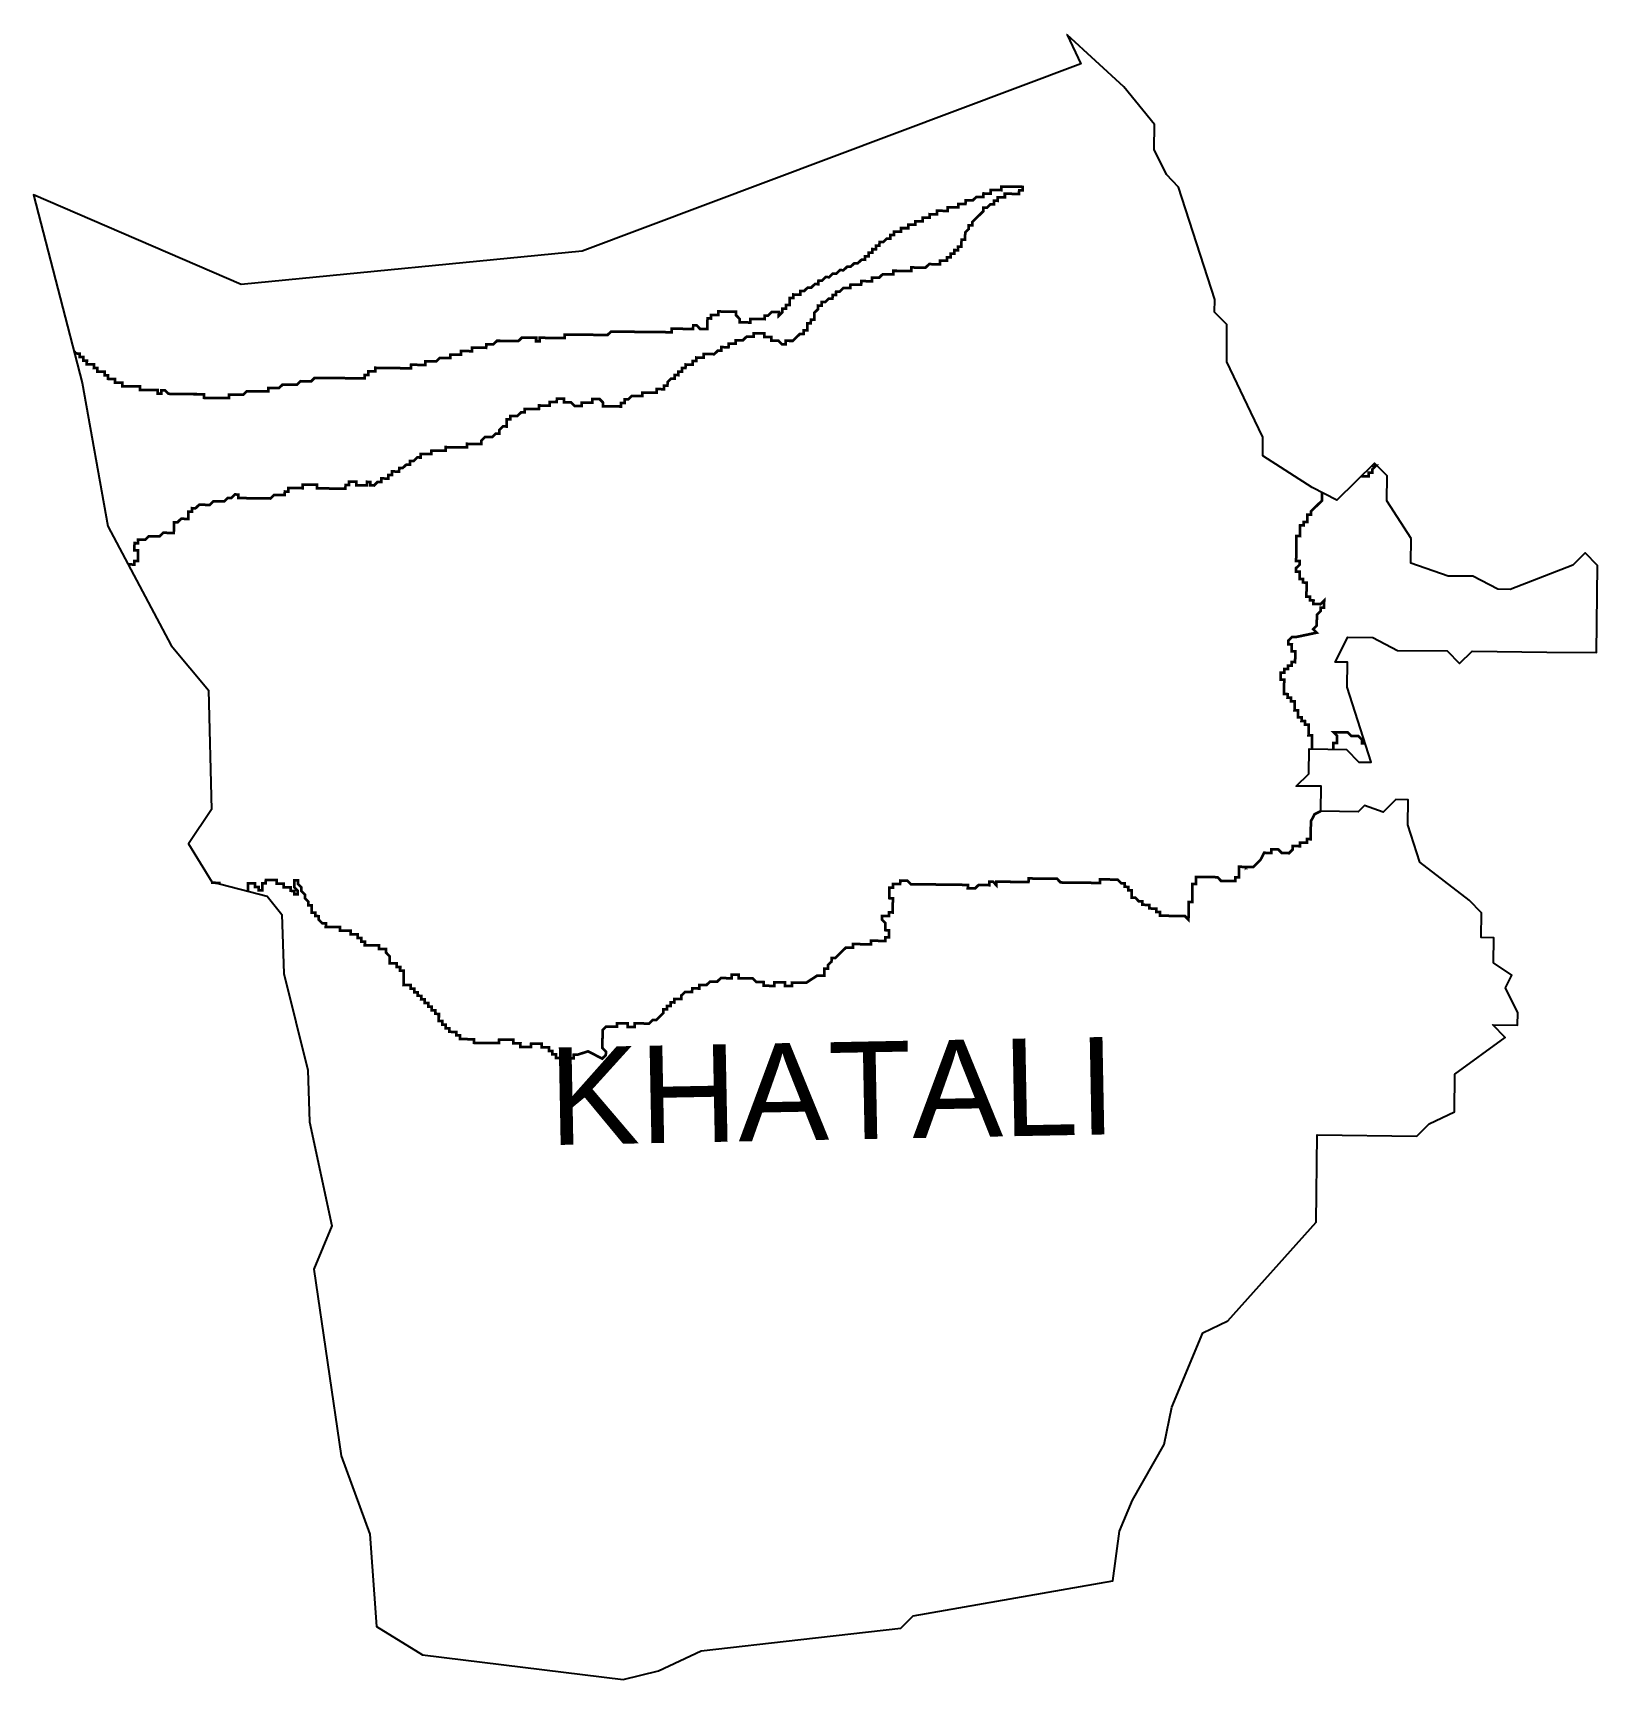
# Model space of a CAD drawing. Header units: metres. Extents: x 262585 to 264331, y 2166896 to 2168734.
import ezdxf

# ---------------------------------------------------------------- set-up
doc = ezdxf.new("R2010")
doc.units = ezdxf.units.M
for name, color, linetype in [('ddddd', 7, 'Continuous'), ('HAZARDS LINE', 1, 'Continuous'), ('village', 3, 'Continuous'), ('VILLAGE NAME', 250, 'Continuous')]:
    doc.layers.add(name, color=color, linetype=linetype)
doc.styles.get("Standard").update_dxf_attribs({"font": 'simplex.shx'})

msp = doc.modelspace()

# ---------------------------------------------------------------- linework, layer by layer
at = {"layer": 'ddddd', "const_width": 1}
msp.add_lwpolyline([(264122.9, 2168169.7), (264095.7, 2168211.7), (264096, 2168239.5), (264082.2, 2168253.5), (264040.1, 2168212.3), (264012.5, 2168226.5), (263957.5, 2168261.8), (263957.6, 2168282.7), (263944, 2168310.6), (263917.3, 2168366.5), (263917.3, 2168408.2), (263903.6, 2168422.2), (263903.8, 2168436.1), (263863.5, 2168561.6), (263849.8, 2168575.6), (263836.2, 2168603.6), (263836.6, 2168631.4), (263802.5, 2168673.3), (263739.2, 2168731.5), (263754.5, 2168699), (263754.5, 2168699), (263754.5, 2168699), (263754.5, 2168699), (263754.5, 2168699), (263198, 2168490), (263198, 2168490), (263198, 2168490), (263198, 2168490), (263198, 2168490), (262817.5, 2168452.8), (262586, 2168553.1), (262640.3, 2168343.4), (262668.7, 2168183.2), (262668.7, 2168183.2), (262668.7, 2168183.2), (262668.7, 2168183.2), (262739.6, 2168050.2), (262739.6, 2168050.2), (262739.6, 2168050.2), (262739.6, 2168050.2), (262739.6, 2168050.2), (262781, 2168000.2), (262784.6, 2167867.1), (262758.7, 2167828.9), (262758.7, 2167828.9), (262784.9, 2167786.7), (262846.5, 2167770.6), (262846.5, 2167770.6), (262863, 2167750.2), (262865.3, 2167684.4), (262892.1, 2167576.5), (262893.7, 2167518.6), (262893.7, 2167518.6), (262893.7, 2167518.6), (262918.8, 2167402.6), (262898.8, 2167354.5), (262898.8, 2167354.5), (262929.3, 2167146.3), (262929.3, 2167146.3), (262929.3, 2167146.3), (262961.2, 2167058.9), (262961.2, 2167058.9), (262968.6, 2166955.8), (263019.8, 2166924.1), (263243.9, 2166896.5), (263243.9, 2166896.5), (263243.9, 2166896.5), (263283.2, 2166906.1), (263330.8, 2166928.6), (263442.1, 2166941.2), (263553.4, 2166953.8), (263567.4, 2166967.6), (263790.1, 2167006.7), (263797.7, 2167062.2), (263812, 2167096.7), (263847.4, 2167158.8), (263856.1, 2167200.3), (263890.5, 2167283.3), (263918.4, 2167296.9), (264017, 2167406.9), (264018.1, 2167504.1), (264129.2, 2167502.8), (264143.2, 2167516.6), (264171.2, 2167530.1), (264171.7, 2167571.8), (264227.7, 2167612.8), (264214, 2167626.9), (264241.7, 2167626.5), (264241.9, 2167640.5), (264228.3, 2167668.4), (264235.3, 2167682.3), (264214.7, 2167696.3), (264215.1, 2167724.1), (264201.2, 2167724.3), (264201.5, 2167752.1), (264187.8, 2167766.1), (264132.7, 2167808.4), (264119.3, 2167850.2), (264119.6, 2167878), (264105.7, 2167878.2), (264091.7, 2167864.4), (264070.9, 2167871.6), (264063.9, 2167864.8), (264022.2, 2167865.2), (264022.5, 2167893.3), (263994.8, 2167893.3), (264008.8, 2167907.1), (264009.1, 2167934.8), (264050.8, 2167934.3), (264064.5, 2167920.1), (264078.4, 2167920.1), (264051.6, 2168003.8), (264051.9, 2168031.6), (264038, 2168031.7), (264052.3, 2168059.4), (264080, 2168059), (264107.6, 2168044.8), (264163.2, 2168044.2), (264176.9, 2168030.1), (264191, 2168043.9), (264274.3, 2168042.9), (264329.9, 2168042.3), (264331, 2168139.5), (264317.2, 2168153.5), (264303.2, 2168139.8), (264233.4, 2168112.8), (264219.5, 2168113), (264191.9, 2168127.5), (264164.1, 2168127.5), (264122.6, 2168141.9)], close=True, dxfattribs=at)
at = {"layer": 'HAZARDS LINE', "lineweight": 18, "const_width": 2.98}
for points in [[(262691.4, 2168140.6), (262694.3, 2168140.6), (262698.3, 2168140.5), (262698.3, 2168144.5), (262702.3, 2168144.4), (262702.3, 2168148.4), (262702.4, 2168152.4), (262702.4, 2168156.4), (262698.5, 2168156.4), (262698.5, 2168160.4), (262698.6, 2168164.4), (262702.5, 2168164.3), (262702.6, 2168168.3), (262706.6, 2168168.3), (262710.5, 2168168.2), (262714.6, 2168172.1), (262718.5, 2168172.1), (262722.5, 2168172), (262726.5, 2168172), (262730.5, 2168175.9), (262734.5, 2168175.9), (262738.5, 2168175.8), (262742.4, 2168175.8), (262742.5, 2168179.7), (262742.5, 2168183.7), (262742.6, 2168187.7), (262746.6, 2168187.7), (262750.6, 2168191.6), (262754.6, 2168191.5), (262758.5, 2168191.5), (262758.6, 2168195.5), (262758.6, 2168199.4), (262762.6, 2168199.4), (262762.7, 2168203.4), (262766.6, 2168203.3), (262770.7, 2168207.2), (262774.6, 2168207.2), (262778.6, 2168207.1), (262782.6, 2168207.1), (262786.6, 2168211), (262790.6, 2168211), (262794.6, 2168210.9), (262798.5, 2168210.9), (262802.6, 2168214.8), (262806.5, 2168214.8), (262810.6, 2168218.7), (262814.5, 2168218.6), (262814.5, 2168214.7), (262818.5, 2168214.6), (262822.4, 2168214.6), (262826.4, 2168214.5), (262830.4, 2168214.5), (262834.4, 2168214.4), (262838.4, 2168214.4), (262842.3, 2168214.3), (262846.3, 2168214.3), (262850.3, 2168214.2), (262854.3, 2168218.2), (262858.3, 2168218.1), (262862.3, 2168218.1), (262866.2, 2168218), (262866.3, 2168222), (262870.3, 2168221.9), (262870.3, 2168225.9), (262874.3, 2168225.9), (262878.3, 2168225.8), (262882.2, 2168225.8), (262886.2, 2168225.7), (262886.3, 2168229.7), (262890.2, 2168229.6), (262894.2, 2168229.6), (262898.2, 2168229.6), (262902.2, 2168229.5), (262902.1, 2168225.5), (262906.1, 2168225.5), (262910.1, 2168225.4), (262914, 2168225.4), (262918, 2168225.3), (262922, 2168225.3), (262926, 2168225.2), (262929.9, 2168225.2), (262933.9, 2168225.1), (262934, 2168229.1), (262937.9, 2168229.1), (262938, 2168233), (262942, 2168233), (262945.9, 2168232.9), (262945.9, 2168229), (262949.9, 2168228.9), (262953.8, 2168228.9), (262957.8, 2168228.8), (262957.9, 2168232.8), (262961.8, 2168232.7), (262961.8, 2168228.8), (262965.8, 2168228.7), (262969.8, 2168232.7), (262973.8, 2168232.6), (262973.8, 2168236.6), (262977.8, 2168236.5), (262981.8, 2168236.5), (262981.8, 2168240.5), (262985.8, 2168240.4), (262985.9, 2168244.4), (262989.8, 2168244.3), (262993.8, 2168244.3), (262993.9, 2168248.3), (262997.8, 2168248.2), (263001.9, 2168252.1), (263005.8, 2168252.1), (263005.9, 2168256.1), (263009.9, 2168256), (263013.9, 2168260), (263017.9, 2168259.9), (263017.9, 2168263.9), (263021.9, 2168263.8), (263025.9, 2168263.8), (263029.8, 2168263.7), (263029.9, 2168267.7), (263033.9, 2168267.7), (263037.8, 2168267.6), (263041.8, 2168267.6), (263045.8, 2168267.5), (263045.8, 2168271.5), (263049.8, 2168271.4), (263053.8, 2168271.4), (263057.8, 2168271.3), (263061.7, 2168271.3), (263065.7, 2168271.3), (263069.7, 2168271.2), (263069.7, 2168275.2), (263073.7, 2168275.1), (263077.7, 2168275.1), (263081.7, 2168275), (263085.6, 2168275), (263085.7, 2168279), (263089.7, 2168282.9), (263093.7, 2168282.8), (263097.7, 2168282.8), (263101.7, 2168286.7), (263105.7, 2168286.7), (263105.7, 2168290.6), (263109.7, 2168294.6), (263113.7, 2168294.5), (263113.8, 2168298.5), (263113.8, 2168302.5), (263117.8, 2168302.4), (263117.8, 2168306.4), (263121.8, 2168306.4), (263125.8, 2168306.3), (263129.8, 2168310.2), (263133.8, 2168310.2), (263133.8, 2168314.2), (263137.8, 2168314.1), (263141.8, 2168314.1), (263145.8, 2168314), (263149.7, 2168314), (263149.8, 2168318), (263153.8, 2168317.9), (263157.7, 2168317.9), (263161.7, 2168317.8), (263161.8, 2168321.8), (263165.7, 2168321.7), (263169.7, 2168321.7), (263169.8, 2168325.7), (263173.7, 2168325.6), (263177.7, 2168325.6), (263177.7, 2168321.6), (263181.6, 2168321.5), (263185.6, 2168321.5), (263189.5, 2168317.5), (263193.5, 2168317.4), (263197.5, 2168317.4), (263197.5, 2168321.3), (263201.5, 2168321.3), (263205.5, 2168321.2), (263209.5, 2168321.2), (263209.5, 2168325.2), (263213.5, 2168325.1), (263217.5, 2168325.1), (263221.4, 2168321.1), (263221.4, 2168317.1), (263225.3, 2168317), (263229.3, 2168317), (263233.3, 2168316.9), (263237.3, 2168316.9), (263241.2, 2168316.8), (263241.3, 2168320.8), (263245.3, 2168320.8), (263245.3, 2168324.7), (263249.3, 2168324.7), (263253.3, 2168328.6), (263257.3, 2168328.6), (263261.3, 2168328.5), (263265.2, 2168328.5), (263265.3, 2168332.4), (263269.3, 2168332.4), (263273.2, 2168332.4), (263277.2, 2168332.3), (263281.2, 2168332.3), (263281.2, 2168336.2), (263285.2, 2168336.2), (263289.2, 2168336.1), (263289.2, 2168340.1), (263293.2, 2168340.1), (263293.3, 2168344), (263297.3, 2168348), (263301.3, 2168347.9), (263301.3, 2168351.9), (263305.3, 2168351.8), (263305.3, 2168355.8), (263309.3, 2168355.8), (263309.4, 2168359.7), (263313.3, 2168359.7), (263313.4, 2168363.7), (263317.4, 2168363.6), (263321.3, 2168363.6), (263321.4, 2168367.6), (263325.4, 2168367.5), (263325.4, 2168371.5), (263329.4, 2168371.4), (263333.4, 2168371.4), (263333.4, 2168375.4), (263337.4, 2168375.3), (263341.4, 2168375.3), (263345.3, 2168375.2), (263349.4, 2168379.1), (263353.3, 2168379.1), (263353.4, 2168383.1), (263357.4, 2168383), (263361.3, 2168383), (263361.4, 2168387), (263365.4, 2168386.9), (263369.3, 2168386.9), (263369.4, 2168390.8), (263373.4, 2168390.8), (263377.3, 2168390.7), (263381.4, 2168394.7), (263385.3, 2168394.6), (263389.3, 2168394.6), (263389.4, 2168398.5), (263393.3, 2168398.5), (263397.3, 2168398.4), (263401.3, 2168398.4), (263401.2, 2168394.4), (263405.2, 2168394.4), (263409.2, 2168394.3), (263409.1, 2168390.3), (263413.1, 2168390.3), (263417.1, 2168390.2), (263421, 2168386.2), (263425, 2168386.2), (263425.1, 2168390.2), (263429, 2168390.1), (263433, 2168390.1), (263437, 2168394), (263441.1, 2168397.9), (263445, 2168397.9), (263445.1, 2168401.8), (263449.1, 2168401.8), (263449.1, 2168405.8), (263449.2, 2168409.7), (263453.1, 2168409.7), (263453.2, 2168413.7), (263457.2, 2168413.6), (263457.2, 2168417.6), (263457.2, 2168421.6), (263461.3, 2168425.5), (263461.3, 2168429.5), (263465.3, 2168429.4), (263465.3, 2168433.4), (263469.3, 2168433.4), (263473.3, 2168437.3), (263477.3, 2168437.2), (263477.4, 2168441.2), (263481.3, 2168441.2), (263481.4, 2168445.1), (263485.4, 2168445.1), (263489.4, 2168449), (263493.4, 2168449), (263497.3, 2168448.9), (263497.4, 2168452.9), (263501.4, 2168452.9), (263505.3, 2168452.8), (263509.3, 2168452.8), (263509.4, 2168456.7), (263513.4, 2168456.7), (263517.3, 2168456.6), (263521.3, 2168456.6), (263521.4, 2168460.6), (263525.3, 2168460.5), (263529.3, 2168460.5), (263533.3, 2168464.4), (263537.3, 2168464.3), (263541.3, 2168464.3), (263545.3, 2168464.2), (263545.3, 2168468.2), (263549.3, 2168468.2), (263553.3, 2168468.1), (263557.2, 2168468.1), (263561.2, 2168468), (263565.2, 2168468), (263565.2, 2168472), (263569.2, 2168471.9), (263573.2, 2168471.9), (263577.2, 2168471.8), (263581.1, 2168471.8), (263585.2, 2168475.7), (263589.1, 2168475.6), (263593.1, 2168475.6), (263597.1, 2168475.5), (263597.1, 2168479.5), (263601.1, 2168479.5), (263605.1, 2168479.4), (263605.1, 2168483.4), (263609.1, 2168483.4), (263609.2, 2168487.3), (263613.1, 2168487.3), (263613.2, 2168491.3), (263617.2, 2168491.2), (263617.2, 2168495.2), (263621.2, 2168495.1), (263621.2, 2168499.1), (263621.3, 2168503.1), (263625.3, 2168503), (263625.3, 2168507), (263625.4, 2168511), (263629.4, 2168514.9), (263629.4, 2168518.9), (263633.4, 2168518.9), (263633.5, 2168522.8), (263637.5, 2168526.8), (263645.5, 2168534.6), (263645.6, 2168538.6), (263649.6, 2168538.5), (263653.6, 2168542.5), (263657.6, 2168542.4), (263657.6, 2168546.4), (263661.6, 2168546.3), (263661.6, 2168550.3), (263665.6, 2168550.3), (263669.6, 2168550.2), (263669.6, 2168554.2), (263673.6, 2168554.2), (263677.6, 2168554.1), (263681.6, 2168554.1), (263685.5, 2168554), (263685.6, 2168558), (263689.6, 2168557.9), (263689.6, 2168561.9), (263685.6, 2168562), (263681.7, 2168562), (263677.7, 2168562.1), (263673.7, 2168562.1), (263669.7, 2168562.2), (263665.7, 2168562.2), (263665.7, 2168558.2), (263661.7, 2168558.3), (263657.7, 2168558.3), (263653.8, 2168558.4), (263653.7, 2168554.4), (263649.7, 2168554.4), (263645.8, 2168554.5), (263645.7, 2168550.5), (263641.7, 2168550.6), (263637.8, 2168550.6), (263633.7, 2168546.7), (263629.8, 2168546.7), (263625.8, 2168546.8), (263625.7, 2168542.8), (263621.8, 2168542.9), (263617.8, 2168542.9), (263617.7, 2168538.9), (263613.8, 2168539), (263609.8, 2168539), (263605.8, 2168539.1), (263605.8, 2168535.1), (263601.8, 2168535.1), (263597.8, 2168535.2), (263593.8, 2168535.2), (263593.8, 2168531.3), (263589.8, 2168531.3), (263585.8, 2168531.4), (263585.8, 2168527.4), (263581.8, 2168527.4), (263577.8, 2168527.5), (263577.8, 2168523.5), (263573.8, 2168523.6), (263569.8, 2168523.6), (263569.8, 2168519.6), (263565.8, 2168519.7), (263561.8, 2168519.7), (263561.8, 2168515.8), (263557.8, 2168515.8), (263553.8, 2168515.8), (263553.8, 2168511.9), (263549.8, 2168511.9), (263545.8, 2168512), (263545.8, 2168508), (263541.8, 2168508), (263541.8, 2168504.1), (263537.8, 2168504.1), (263533.8, 2168500.2), (263529.8, 2168500.2), (263529.7, 2168496.3), (263525.8, 2168496.3), (263525.7, 2168492.3), (263521.7, 2168492.4), (263521.7, 2168488.4), (263517.7, 2168488.4), (263517.7, 2168484.5), (263513.7, 2168484.5), (263513.6, 2168480.5), (263509.7, 2168480.6), (263505.6, 2168476.7), (263501.7, 2168476.7), (263497.6, 2168472.8), (263493.7, 2168472.8), (263489.6, 2168468.9), (263485.7, 2168469), (263481.6, 2168465), (263477.7, 2168465.1), (263473.6, 2168461.1), (263469.7, 2168461.2), (263465.6, 2168457.3), (263461.7, 2168457.3), (263461.6, 2168453.3), (263457.6, 2168453.4), (263453.6, 2168449.5), (263449.6, 2168449.5), (263445.6, 2168445.6), (263441.6, 2168445.6), (263441.6, 2168441.7), (263437.6, 2168441.7), (263433.6, 2168441.8), (263433.6, 2168437.8), (263429.6, 2168437.8), (263429.6, 2168433.8), (263429.5, 2168429.9), (263425.5, 2168429.9), (263425.5, 2168425.9), (263421.5, 2168426), (263421.5, 2168422), (263417.4, 2168418.1), (263417.5, 2168422.1), (263413.5, 2168422.1), (263409.5, 2168422.2), (263405.5, 2168418.2), (263401.5, 2168418.3), (263401.5, 2168414.3), (263397.5, 2168414.4), (263393.5, 2168414.4), (263389.6, 2168414.4), (263385.6, 2168414.5), (263385.5, 2168410.5), (263381.6, 2168410.6), (263377.6, 2168410.6), (263373.6, 2168410.7), (263373.7, 2168414.6), (263369.7, 2168418.7), (263369.8, 2168422.6), (263365.8, 2168422.7), (263361.8, 2168422.7), (263357.9, 2168422.8), (263353.9, 2168422.8), (263349.9, 2168422.9), (263349.8, 2168418.9), (263345.9, 2168419), (263341.9, 2168419), (263341.8, 2168415), (263337.9, 2168415.1), (263337.8, 2168411.1), (263337.8, 2168407.1), (263337.7, 2168403.2), (263333.8, 2168403.2), (263329.8, 2168403.2), (263325.8, 2168407.3), (263321.9, 2168407.3), (263321.8, 2168403.3), (263317.8, 2168403.4), (263313.9, 2168403.4), (263309.9, 2168403.5), (263305.9, 2168403.5), (263301.9, 2168403.6), (263298, 2168403.6), (263297.9, 2168399.7), (263293.9, 2168399.7), (263290, 2168399.8), (263286, 2168399.8), (263282, 2168399.9), (263278, 2168399.9), (263274.1, 2168400), (263270.1, 2168400), (263266.1, 2168400), (263262.1, 2168400.1), (263258.2, 2168400.1), (263254.2, 2168400.2), (263250.2, 2168400.2), (263246.2, 2168400.3), (263242.3, 2168400.3), (263238.3, 2168400.4), (263234.3, 2168400.4), (263230.3, 2168400.5), (263226.3, 2168396.6), (263222.3, 2168396.6), (263218.4, 2168396.7), (263214.4, 2168396.7), (263210.4, 2168396.8), (263206.4, 2168396.8), (263202.4, 2168396.9), (263198.5, 2168396.9), (263194.5, 2168396.9), (263190.5, 2168397), (263186.5, 2168397), (263182.6, 2168397.1), (263178.6, 2168397.1), (263178.5, 2168393.2), (263174.6, 2168393.2), (263170.6, 2168393.3), (263166.6, 2168393.3), (263162.6, 2168393.4), (263158.7, 2168393.4), (263154.7, 2168393.5), (263150.7, 2168393.5), (263150.7, 2168389.5), (263146.7, 2168389.6), (263146.7, 2168393.6), (263142.8, 2168393.6), (263138.8, 2168393.7), (263134.8, 2168393.7), (263130.8, 2168393.7), (263126.8, 2168389.8), (263122.8, 2168389.9), (263114.9, 2168390), (263110.9, 2168390), (263106.9, 2168390.1), (263103, 2168390.1), (263098.9, 2168386.2), (263095, 2168386.2), (263091, 2168386.3), (263090.9, 2168382.3), (263087, 2168382.4), (263083, 2168382.4), (263079, 2168382.5), (263075, 2168382.5), (263075, 2168378.5), (263071, 2168378.6), (263067, 2168378.6), (263063, 2168378.7), (263063, 2168374.7), (263059, 2168374.7), (263055, 2168374.8), (263051.1, 2168374.8), (263051, 2168370.9), (263047, 2168370.9), (263043.1, 2168371), (263039.1, 2168371), (263035.1, 2168367.1), (263031.1, 2168367.1), (263027.1, 2168367.2), (263023.1, 2168367.2), (263023.1, 2168363.2), (263019.1, 2168363.3), (263015.1, 2168363.3), (263011.2, 2168363.4), (263007.2, 2168363.4), (263007.1, 2168359.5), (263003.2, 2168359.5), (262999.2, 2168359.6), (262995.2, 2168359.6), (262991.2, 2168359.7), (262987.3, 2168359.7), (262983.3, 2168359.8), (262979.3, 2168359.8), (262975.3, 2168359.9), (262971.4, 2168359.9), (262967.4, 2168360), (262967.3, 2168356), (262963.4, 2168356), (262959.4, 2168356.1), (262959.3, 2168352.1), (262955.4, 2168352.1), (262955.3, 2168348.2), (262951.3, 2168348.2), (262947.4, 2168348.3), (262943.4, 2168348.3), (262939.4, 2168348.4), (262935.4, 2168348.4), (262931.5, 2168348.5), (262927.5, 2168348.5), (262923.5, 2168348.6), (262919.5, 2168348.6), (262915.5, 2168348.7), (262911.6, 2168348.7), (262907.6, 2168348.8), (262903.6, 2168348.8), (262899.6, 2168348.8), (262895.6, 2168344.9), (262891.6, 2168345), (262887.7, 2168345), (262883.7, 2168345.1), (262879.7, 2168341.1), (262875.7, 2168341.2), (262871.7, 2168341.2), (262867.7, 2168341.3), (262863.8, 2168341.3), (262859.7, 2168337.4), (262855.8, 2168337.5), (262851.8, 2168337.5), (262847.8, 2168337.6), (262847.8, 2168333.6), (262843.8, 2168333.6), (262839.8, 2168333.7), (262835.8, 2168333.7), (262827.9, 2168333.8), (262823.9, 2168333.9), (262819.9, 2168329.9), (262815.9, 2168330), (262811.9, 2168330), (262808, 2168330.1), (262804, 2168330.1), (262803.9, 2168326.2), (262800, 2168326.2), (262796, 2168326.3), (262792, 2168326.3), (262788, 2168326.3), (262784, 2168326.4), (262780.1, 2168326.4), (262776.1, 2168326.5), (262776.1, 2168330.5), (262772.2, 2168330.5), (262768.2, 2168330.6), (262764.2, 2168330.6), (262760.2, 2168330.7), (262756.3, 2168330.7), (262752.3, 2168330.8), (262748.3, 2168330.8), (262744.3, 2168330.9), (262740.4, 2168330.9), (262736.4, 2168331), (262732.5, 2168335), (262728.5, 2168335), (262728.4, 2168331.1), (262724.5, 2168331.1), (262724.5, 2168335.1), (262720.5, 2168335.1), (262716.6, 2168335.2), (262712.6, 2168335.2), (262708.6, 2168335.3), (262704.6, 2168335.3), (262704.7, 2168339.3), (262700.7, 2168339.3), (262696.7, 2168339.4), (262692.7, 2168339.4), (262688.8, 2168339.5), (262684.8, 2168339.5), (262684.8, 2168343.5), (262680.9, 2168343.6), (262676.9, 2168343.6), (262676.9, 2168347.6), (262673, 2168347.6), (262669, 2168347.7), (262669, 2168351.7), (262665.1, 2168351.7), (262665.1, 2168355.7), (262661.1, 2168355.7), (262657.2, 2168355.8), (262657.2, 2168359.8), (262653.2, 2168359.8), (262653.3, 2168363.8), (262649.3, 2168363.8), (262645.3, 2168363.9), (262645.4, 2168367.9), (262641.4, 2168367.9), (262641.4, 2168371.9), (262637.5, 2168371.9), (262637.5, 2168375.9), (262633.5, 2168376), (262631.3, 2168378.3)], [(264079.7, 2168251), (264079.7, 2168250.9), (264083.7, 2168250.8), (264079.7, 2168246.9), (264079.6, 2168242.9), (264075.6, 2168242.9), (264075.6, 2168239), (264067.5, 2168239.1)], [(264023.5, 2168220.8), (264023.4, 2168211.7), (264019.3, 2168207.8), (264015.3, 2168203.9), (264011.2, 2168199.9), (264011.2, 2168196), (264007.2, 2168196), (264007.2, 2168192), (264007.1, 2168188), (264003.1, 2168188.1), (264003.1, 2168184.1), (263999.1, 2168184.2), (263999, 2168172.2), (263995, 2168172.3), (263994.6, 2168144.5), (263998.6, 2168144.4), (263998.6, 2168140.4), (263994.5, 2168136.5), (263994.5, 2168132.5), (263998.5, 2168132.5), (263998.4, 2168124.5), (264002.3, 2168124.5), (264002.3, 2168120.5), (264006.3, 2168120.4), (264006.2, 2168112.5), (264006.1, 2168104.5), (264010.1, 2168104.5), (264010, 2168100.5), (264014, 2168100.4), (264013.9, 2168096.4), (264021.9, 2168096.3), (264025.9, 2168100.3), (264025.8, 2168092.3), (264021.9, 2168092.3), (264021.8, 2168088.4), (264017.8, 2168084.4), (264017.6, 2168072.5), (264013.6, 2168068.5), (264017.5, 2168064.5), (263993.8, 2168059.5), (263989.9, 2168059.5), (263985.8, 2168055.6), (263985.8, 2168051.6), (263989.8, 2168051.6), (263989.7, 2168043.6), (263993.6, 2168043.6), (263993.5, 2168031.6), (263989.5, 2168031.7), (263989.5, 2168027.7), (263985.5, 2168027.7), (263985.4, 2168023.8), (263981.5, 2168023.8), (263981.4, 2168019.8), (263977.4, 2168019.9), (263977.3, 2168011.9), (263981.3, 2168011.9), (263981.1, 2167996), (263985.1, 2167995.9), (263985, 2167992), (263989, 2167991.9), (263989, 2167987.9), (263993, 2167987.9), (263992.9, 2167979.9), (263992.8, 2167977.9), (263996.8, 2167977.9), (263996.7, 2167969.9), (264000.7, 2167969.9), (264000.6, 2167965.9), (264004.6, 2167965.8), (264004.6, 2167961.8), (264008.6, 2167961.8), (264008.4, 2167949.8), (264012.4, 2167949.8), (264012.2, 2167934.8)], [(264036.1, 2167934.5), (264036.2, 2167941.5), (264040.2, 2167941.4), (264040.3, 2167949.4), (264036.4, 2167953.4), (264052.3, 2167953.2), (264056.2, 2167949.2), (264064.2, 2167949.1), (264068.1, 2167945), (264068.1, 2167941), (264071.7, 2167941)], [(264022.2, 2167865.4), (264015.2, 2167862), (264011.1, 2167854.1), (264010.8, 2167834.1), (264006.8, 2167834.2), (264006.8, 2167830.2), (263998.8, 2167830.3), (263998.8, 2167826.3), (263990.8, 2167826.4), (263990.7, 2167822.5), (263986.7, 2167818.5), (263978.8, 2167818.6), (263974.8, 2167822.6), (263966.9, 2167822.7), (263966.8, 2167818.8), (263958.9, 2167818.9), (263954.8, 2167811), (263950.8, 2167807), (263946.8, 2167803.1), (263938.8, 2167803.2), (263930.9, 2167803.3), (263930.7, 2167791.4), (263926.7, 2167791.4), (263926.7, 2167787.4), (263910.8, 2167787.6), (263906.9, 2167791.7), (263883, 2167792), (263882.9, 2167784), (263878.9, 2167784), (263878.7, 2167764.2), (263874.7, 2167764.2), (263874.5, 2167744.3), (263870.5, 2167748.4), (263842.7, 2167748.7), (263842.8, 2167752.7), (263838.8, 2167752.7), (263838.8, 2167756.7), (263830.9, 2167756.8), (263830.9, 2167760.8), (263823, 2167760.9), (263823, 2167764.8), (263819, 2167764.9), (263815.1, 2167768.9), (263811.1, 2167769), (263811.2, 2167776.9), (263807.3, 2167777), (263807.3, 2167780.9), (263803.3, 2167781), (263803.4, 2167785), (263799.4, 2167785), (263795.5, 2167789), (263775.6, 2167789.3), (263775.6, 2167785.3), (263731.8, 2167785.8), (263727.9, 2167789.9), (263696.1, 2167790.3), (263696, 2167786.3), (263660.2, 2167786.7), (263660.2, 2167782.7), (263656.3, 2167786.8), (263652.3, 2167786.8), (263652.2, 2167782.8), (263640.3, 2167783), (263636.3, 2167779.1), (263628.3, 2167779.2), (263628.4, 2167783.1), (263564.8, 2167783.9), (263560.8, 2167787.9), (263552.9, 2167788), (263552.8, 2167784.1), (263544.9, 2167784.2), (263544.8, 2167780.2), (263540.9, 2167780.2), (263540.7, 2167768.3), (263544.7, 2167768.2), (263544.5, 2167752.3), (263540.5, 2167752.4), (263540.5, 2167748.4), (263532.5, 2167748.5), (263532.5, 2167744.5), (263536.4, 2167740.5), (263536.3, 2167732.6), (263540.3, 2167732.5), (263540.2, 2167724.6), (263536.2, 2167724.6), (263536.2, 2167720.6), (263520.3, 2167720.8), (263520.2, 2167716.8), (263500.3, 2167717.1), (263500.3, 2167713.1), (263492.3, 2167713.2), (263484.3, 2167705.4), (263480.3, 2167701.4), (263476.3, 2167701.5), (263476.2, 2167697.5), (263472.2, 2167693.6), (263472.2, 2167689.6), (263468.2, 2167689.6), (263468.1, 2167681.7), (263460.1, 2167681.8), (263448.1, 2167674), (263432.2, 2167674.2), (263432.2, 2167670.2), (263424.2, 2167670.3), (263424.3, 2167674.3), (263412.3, 2167674.4), (263412.3, 2167670.4), (263400.4, 2167670.6), (263400.4, 2167674.6), (263392.4, 2167674.7), (263388.5, 2167678.7), (263372.6, 2167678.9), (263372.7, 2167682.9), (263364.7, 2167683), (263364.7, 2167679), (263352.7, 2167679.1), (263348.7, 2167675.2), (263340.8, 2167675.3), (263336.7, 2167671.4), (263328.8, 2167671.5), (263328.7, 2167667.5), (263320.8, 2167667.6), (263320.7, 2167663.6), (263312.8, 2167663.7), (263308.8, 2167659.8), (263308.7, 2167655.8), (263300.8, 2167655.9), (263300.7, 2167651.9), (263296.7, 2167652), (263296.7, 2167648), (263292.7, 2167648), (263292.7, 2167644.1), (263288.7, 2167644.1), (263288.6, 2167640.1), (263284.6, 2167636.2), (263280.6, 2167632.3), (263276.6, 2167632.3), (263272.6, 2167628.4), (263256.7, 2167628.6), (263256.6, 2167624.6), (263248.7, 2167624.7), (263248.7, 2167628.7), (263236.8, 2167628.8), (263236.8, 2167624.9), (263224.8, 2167625), (263220.8, 2167621.1), (263220.6, 2167601.2), (263224.5, 2167597.2), (263224.4, 2167593.2), (263220.4, 2167589.3), (263204.6, 2167597.4), (263192.6, 2167593.6), (263188.7, 2167593.6), (263188.6, 2167589.7), (263180.7, 2167589.7), (263180.6, 2167585.8), (263176.7, 2167589.8), (263168.7, 2167589.9), (263168.8, 2167593.9), (263164.8, 2167593.9), (263164.8, 2167597.9), (263160.9, 2167597.9), (263160.9, 2167601.9), (263153, 2167602), (263153, 2167606), (263141.1, 2167606.1), (263141, 2167602.2), (263129.1, 2167602.3), (263129.2, 2167606.3), (263121.2, 2167606.4), (263121.3, 2167610.4), (263105.4, 2167610.6), (263105.3, 2167606.6), (263077.5, 2167606.9), (263077.5, 2167610.9), (263061.6, 2167611.1), (263061.7, 2167615.1), (263057.7, 2167615.1), (263057.7, 2167619.1), (263049.8, 2167619.2), (263049.8, 2167623.2), (263045.9, 2167623.2), (263045.9, 2167627.2), (263041.9, 2167627.2), (263042, 2167631.2), (263038, 2167631.3), (263038.1, 2167635.2), (263038.1, 2167639.2), (263034.1, 2167639.3), (263034.2, 2167643.2), (263030.2, 2167643.3), (263030.2, 2167647.3), (263026.3, 2167647.3), (263026.3, 2167651.3), (263022.3, 2167651.3), (263022.4, 2167655.3), (263018.4, 2167655.4), (263018.5, 2167659.3), (263014.5, 2167659.4), (263014.5, 2167663.4), (263010.6, 2167663.4), (263010.6, 2167667.4), (263006.6, 2167667.4), (263006.7, 2167671.4), (263002.7, 2167671.5), (262998.7, 2167671.5), (262998.8, 2167675.5), (262998.8, 2167679.5), (262998.9, 2167683.4), (262998.9, 2167687.4), (262994.9, 2167687.5), (262995, 2167691.4), (262991, 2167691.5), (262991.1, 2167695.5), (262987.1, 2167695.5), (262983.1, 2167695.6), (262983.2, 2167699.5), (262983.2, 2167703.5), (262979.3, 2167707.5), (262979.3, 2167711.5), (262975.4, 2167711.6), (262971.4, 2167711.6), (262971.4, 2167715.6), (262967.5, 2167715.6), (262963.5, 2167715.7), (262959.5, 2167715.7), (262955.5, 2167715.8), (262955.6, 2167719.8), (262951.6, 2167719.8), (262951.7, 2167723.8), (262947.7, 2167723.8), (262947.7, 2167727.8), (262943.7, 2167727.9), (262939.8, 2167727.9), (262939.8, 2167731.9), (262935.8, 2167731.9), (262931.9, 2167732), (262927.9, 2167732), (262927.9, 2167736), (262924, 2167736.1), (262920, 2167736.1), (262916, 2167736.2), (262912, 2167736.2), (262912.1, 2167740.2), (262908.1, 2167740.2), (262904.2, 2167744.3), (262904.2, 2167748.2), (262900.3, 2167748.3), (262900.3, 2167752.3), (262896.3, 2167752.3), (262896.4, 2167756.3), (262896.4, 2167760.3), (262892.4, 2167760.3), (262892.5, 2167764.3), (262888.6, 2167768.3), (262888.6, 2167772.3), (262884.7, 2167776.3), (262884.7, 2167780.3), (262880.8, 2167784.3), (262880.9, 2167788.3), (262876.9, 2167788.3), (262876.8, 2167784.4), (262876.8, 2167780.4), (262880.7, 2167776.4), (262880.7, 2167772.4), (262876.7, 2167772.4), (262876.7, 2167776.4), (262872.8, 2167776.5), (262872.8, 2167780.4), (262868.8, 2167780.5), (262864.9, 2167780.5), (262864.9, 2167784.5), (262860.9, 2167784.6), (262857, 2167784.6), (262857, 2167788.6), (262853, 2167788.6), (262849.1, 2167788.7), (262845.1, 2167788.7), (262845, 2167784.8), (262841.1, 2167784.8), (262841, 2167780.8), (262841, 2167776.9), (262837, 2167776.9), (262837, 2167780.9), (262833.1, 2167780.9), (262833.1, 2167784.9), (262829.1, 2167784.9), (262825.1, 2167785), (262825.1, 2167781), (262825.1, 2167777), (262825, 2167776.2)], [(262793.3, 2167784.5), (262793.3, 2167785.4), (262789.4, 2167785.4), (262785.4, 2167785.5), (262785.4, 2167786.6)]]:
    msp.add_lwpolyline(points, dxfattribs=at)
msp.add_lwpolyline([(263938.8, 2167799.2), (263938.8, 2167803.2)], close=True, dxfattribs=at)
at = {"layer": 'village', "color": 4}
msp.add_lwpolyline([(264122.9, 2168169.7), (264095.7, 2168211.7), (264096, 2168239.5), (264082.2, 2168253.5), (264040.1, 2168212.3), (264012.5, 2168226.5), (263957.5, 2168261.8), (263957.6, 2168282.7), (263944, 2168310.6), (263917.3, 2168366.5), (263917.3, 2168408.2), (263903.6, 2168422.2), (263903.8, 2168436.1), (263863.5, 2168561.6), (263849.8, 2168575.6), (263836.2, 2168603.6), (263836.6, 2168631.4), (263802.5, 2168673.3), (263739.2, 2168731.5), (263754.5, 2168699), (263754.5, 2168699), (263754.5, 2168699), (263754.5, 2168699), (263754.5, 2168699), (263198, 2168490), (263198, 2168490), (263198, 2168490), (263198, 2168490), (263198, 2168490), (262817.5, 2168452.8), (262586, 2168553.1), (262640.3, 2168343.4), (262668.7, 2168183.2), (262668.7, 2168183.2), (262668.7, 2168183.2), (262668.7, 2168183.2), (262739.6, 2168050.2), (262739.6, 2168050.2), (262739.6, 2168050.2), (262739.6, 2168050.2), (262739.6, 2168050.2), (262781, 2168000.2), (262784.6, 2167867.1), (262758.7, 2167828.9), (262758.7, 2167828.9), (262784.9, 2167786.7), (262846.5, 2167770.6), (262846.5, 2167770.6), (262863, 2167750.2), (262865.3, 2167684.4), (262892.1, 2167576.5), (262893.7, 2167518.6), (262893.7, 2167518.6), (262893.7, 2167518.6), (262918.8, 2167402.6), (262898.8, 2167354.5), (262898.8, 2167354.5), (262929.3, 2167146.3), (262929.3, 2167146.3), (262929.3, 2167146.3), (262961.2, 2167058.9), (262961.2, 2167058.9), (262968.6, 2166955.8), (263019.8, 2166924.1), (263243.9, 2166896.5), (263243.9, 2166896.5), (263243.9, 2166896.5), (263283.2, 2166906.1), (263330.8, 2166928.6), (263442.1, 2166941.2), (263553.4, 2166953.8), (263567.4, 2166967.6), (263790.1, 2167006.7), (263797.7, 2167062.2), (263812, 2167096.7), (263847.4, 2167158.8), (263856.1, 2167200.3), (263890.5, 2167283.3), (263918.4, 2167296.9), (264017, 2167406.9), (264018.1, 2167504.1), (264129.2, 2167502.8), (264143.2, 2167516.6), (264171.2, 2167530.1), (264171.7, 2167571.8), (264227.7, 2167612.8), (264214, 2167626.9), (264241.7, 2167626.5), (264241.9, 2167640.5), (264228.3, 2167668.4), (264235.3, 2167682.3), (264214.7, 2167696.3), (264215.1, 2167724.1), (264201.2, 2167724.3), (264201.5, 2167752.1), (264187.8, 2167766.1), (264132.7, 2167808.4), (264119.3, 2167850.2), (264119.6, 2167878), (264105.7, 2167878.2), (264091.7, 2167864.4), (264070.9, 2167871.6), (264063.9, 2167864.8), (264022.2, 2167865.2), (264022.5, 2167893.3), (263994.8, 2167893.3), (264008.8, 2167907.1), (264009.1, 2167934.8), (264050.8, 2167934.3), (264064.5, 2167920.1), (264078.4, 2167920.1), (264051.6, 2168003.8), (264051.9, 2168031.6), (264038, 2168031.7), (264052.3, 2168059.4), (264080, 2168059), (264107.6, 2168044.8), (264163.2, 2168044.2), (264176.9, 2168030.1), (264191, 2168043.9), (264274.3, 2168042.9), (264329.9, 2168042.3), (264331, 2168139.5), (264317.2, 2168153.5), (264303.2, 2168139.8), (264233.4, 2168112.8), (264219.5, 2168113), (264191.9, 2168127.5), (264164.1, 2168127.5), (264122.6, 2168141.9)], close=True, dxfattribs=at)

# ---------------------------------------------------------------- texts
at = {"layer": 'ddddd', "insert": (263159.5, 2167601.5), "char_height": 108.748, "attachment_point": 1, "rotation": 1.1028}
msp.add_mtext_dynamic_manual_height_columns('{\\fArial|b0|i0|c0|p34;KHATALI}', width=726.929, gutter_width=543.7, heights=[0], dxfattribs=at)
at = {"layer": 'VILLAGE NAME', "insert": (263159.5, 2167601.5), "char_height": 108.748, "attachment_point": 1, "rotation": 1.1028}
msp.add_mtext_dynamic_manual_height_columns('{\\fArial|b0|i0|c0|p34;KHATALI}', width=726.929, gutter_width=543.7, heights=[0], dxfattribs=at)

doc.saveas('drawing.dxf')
